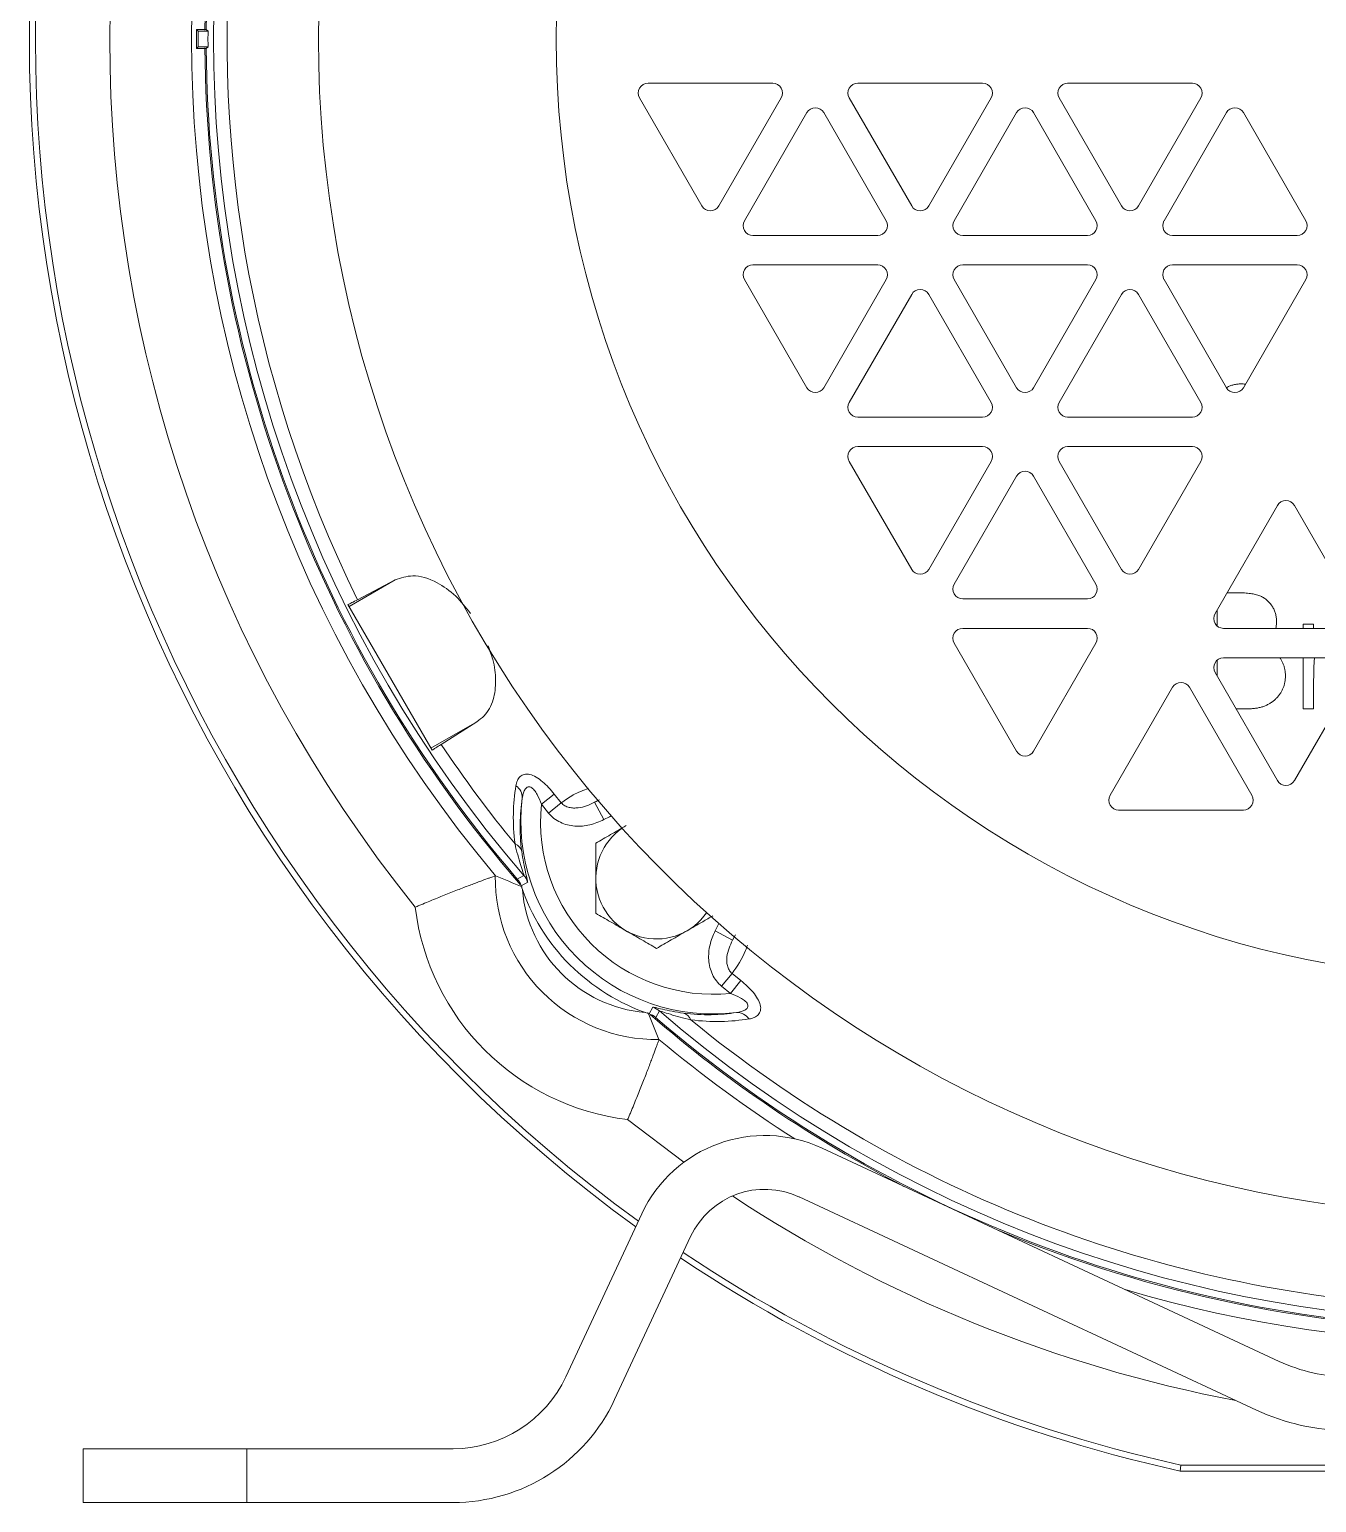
# Paper-space layout '_Left' of a CAD drawing. Header units: inches. Extents: x -4.5 to 6.8, y -4.5 to 6.2.
# Drawn here: x -4.479 to -0.547, y -4.47 to 0.029 of the extents above; entities that cross this region are included whole.
import ezdxf

# ---------------------------------------------------------------- set-up
doc = ezdxf.new("R2010")
doc.units = ezdxf.units.IN
doc.header["$MEASUREMENT"] = 0

psp = doc.layouts.new('_Left')

# ---------------------------------------------------------------- linework, layer by layer
at = {"color": 7, "linetype": 'Continuous', "lineweight": 15}
for p, q in [((-3.9691, 0.0291), (-3.9691, -0.0291)), ((-3.9635, 0.0235), (-3.9691, 0.0291)), ((-3.939, 0.0291), (-3.9691, 0.0291)), ((-3.9635, -0.0235), (-3.9635, 0.0235)), ((-3.9635, 0.0235), (-3.9334, 0.0235)), ((-3.939, 0.0291), (-3.9334, 0.0235)), ((-3.9635, -0.0235), (-3.9691, -0.0291)), ((-3.9691, -0.0291), (-3.939, -0.0291)), ((-3.9334, -0.0235), (-3.9635, -0.0235)), ((-3.9334, -0.0235), (-3.939, -0.0291)), ((-2.2084, -0.135), (-2.5894, -0.135)), ((-1.5675, -0.135), (-1.9486, -0.135)), ((-0.9266, -0.135), (-1.3077, -0.135)), ((-2.6154, -0.18), (-2.4249, -0.51)), ((-2.3729, -0.51), (-2.1824, -0.18)), ((-1.9745, -0.18), (-1.784, -0.51)), ((-1.7321, -0.51), (-1.5415, -0.18)), ((-1.3337, -0.18), (-1.1432, -0.51)), ((-1.0912, -0.51), (-0.9007, -0.18)), ((-2.1044, -0.225), (-2.295, -0.555)), ((-1.862, -0.555), (-2.0525, -0.225)), ((-1.4636, -0.225), (-1.6541, -0.555)), ((-1.2211, -0.555), (-1.4116, -0.225)), ((-0.8227, -0.225), (-1.0132, -0.555)), ((-0.5802, -0.555), (-0.7708, -0.225)), ((-2.269, -0.6), (-1.8879, -0.6)), ((-1.6281, -0.6), (-1.2471, -0.6)), ((-0.9873, -0.6), (-0.6062, -0.6)), ((-1.8879, -0.69), (-2.269, -0.69)), ((-1.2471, -0.69), (-1.6281, -0.69)), ((-0.6062, -0.69), (-0.9873, -0.69)), ((-2.295, -0.735), (-2.1044, -1.065)), ((-2.0525, -1.065), (-1.862, -0.735)), ((-1.6541, -0.735), (-1.4636, -1.065)), ((-1.4116, -1.065), (-1.2211, -0.735)), ((-1.0132, -0.735), (-0.8227, -1.065)), ((-0.7708, -1.065), (-0.5802, -0.735)), ((-1.784, -0.78), (-1.9745, -1.11)), ((-1.5415, -1.11), (-1.7321, -0.78)), ((-1.1432, -0.78), (-1.3337, -1.11)), ((-0.9007, -1.11), (-1.0912, -0.78)), ((-1.9486, -1.155), (-1.5675, -1.155)), ((-1.3077, -1.155), (-0.9266, -1.155)), ((-1.5675, -1.245), (-1.9486, -1.245)), ((-0.9266, -1.245), (-1.3077, -1.245)), ((-1.9745, -1.29), (-1.784, -1.62)), ((-1.7321, -1.62), (-1.5415, -1.29)), ((-1.3337, -1.29), (-1.1432, -1.62)), ((-1.0912, -1.62), (-0.9007, -1.29)), ((-1.4636, -1.335), (-1.6541, -1.665)), ((-1.2211, -1.665), (-1.4116, -1.335)), ((-0.6668, -1.425), (-0.8574, -1.755)), ((-0.4244, -1.755), (-0.6149, -1.425)), ((-3.3617, -1.6523), (-3.5025, -1.7336)), ((-3.4765, -1.7126), (-3.3617, -1.6523)), ((-0.8208, -1.6917), (-0.782, -1.6917)), ((-3.249, -2.1726), (-3.506, -1.7274)), ((-1.6281, -1.71), (-1.2471, -1.71)), ((-0.8511, -1.7926), (-0.8511, -1.7441)), ((-0.5879, -1.8), (-0.5879, -1.787)), ((-0.5879, -1.787), (-0.5561, -1.787)), ((-0.5561, -1.787), (-0.5561, -1.8)), ((-1.2471, -1.8), (-1.6281, -1.8)), ((-0.8314, -1.8), (-0.4503, -1.8)), ((-1.6541, -1.845), (-1.4636, -2.175)), ((-1.4116, -2.175), (-1.2211, -1.845)), ((-0.8511, -1.9459), (-0.8511, -1.8974)), ((-0.4503, -1.89), (-0.8314, -1.89)), ((-0.5879, -2.0456), (-0.5879, -1.89)), ((-0.8574, -1.935), (-0.6668, -2.265)), ((-0.6149, -2.265), (-0.4244, -1.935)), ((-0.5561, -1.9587), (-0.5561, -2.0456)), ((-0.9873, -1.98), (-1.1778, -2.31)), ((-0.7448, -2.31), (-0.9353, -1.98)), ((-0.7554, -2.0456), (-0.7935, -2.0456)), ((-0.5561, -2.0456), (-0.5879, -2.0456)), ((-3.1118, -2.0852), (-3.2525, -2.1664)), ((-3.1118, -2.0852), (-3.2214, -2.1544)), ((-2.876, -2.306), (-2.9152, -2.3373)), ((-2.9152, -2.3373), (-2.8931, -2.3645)), ((-2.8543, -2.3328), (-2.8931, -2.3645)), ((-2.876, -2.306), (-2.8543, -2.3328)), ((-2.7526, -2.331), (-2.7243, -2.3839)), ((-1.1518, -2.355), (-0.7708, -2.355)), ((-2.9886, -2.566), (-2.9686, -2.5546)), ((-2.957, -2.5752), (-2.9772, -2.5861)), ((-2.331, -2.7526), (-2.3839, -2.7243)), ((-2.3328, -2.8543), (-2.3645, -2.8931)), ((-2.306, -2.876), (-2.3373, -2.9152)), ((-2.3328, -2.8543), (-2.306, -2.876)), ((-2.3645, -2.8931), (-2.3373, -2.9152)), ((-2.5861, -2.9772), (-2.5752, -2.957)), ((-2.5546, -2.9686), (-2.566, -2.9886)), ((-2.0577, -3.3878), (-0.6617, -4.0388)), ((-0.7312, -4.1878), (-2.1272, -3.5368)), ((-2.8406, -4.0862), (-2.6084, -3.5882)), ((-2.4594, -3.6577), (-2.6916, -4.1557)), ((-4.315, -4.3056), (-3.185, -4.3056)), ((-4.315, -4.47), (-4.315, -4.3056)), ((-3.815, -4.3056), (-3.815, -4.47)), ((-0.9621, -4.3555), (-0.9641, -4.3739)), ((-0.0487, -4.3555), (-0.9621, -4.3555)), ((-0.0356, -4.3739), (-0.9641, -4.3739)), ((-3.185, -4.47), (-4.315, -4.47))]:
    psp.add_line(p, q, dxfattribs=at)
at = {"color": 8, "linetype": 'Continuous', "lineweight": 15}
for p, q in [((-2.7526, -2.331), (-2.7425, -2.3258)), ((-2.3839, -2.7243), (-2.3731, -2.7016)), ((-2.331, -2.7526), (-2.3224, -2.7363)), ((-2.3258, -2.7425), (-2.331, -2.7526)), ((-2.4803, -3.4309), (-2.6516, -3.3003))]:
    psp.add_line(p, q, dxfattribs=at)
at = {"color": 8, "linetype": 'Continuous', "lineweight": 15, "flags": 128}
psp.add_lwpolyline([(-2.7016, -2.3731), (-2.707, -2.3755), (-2.7243, -2.3839)], dxfattribs=at)
at = {"color": 7, "linetype": 'Continuous', "lineweight": 15}
psp.add_circle((0, 0), 2.87, dxfattribs=at)
for centre, radius, start, end in [((0, 0), 4.4789, 92.4313, 234.0919), ((0, 0), 4.4605, 92.4413, 234.0464), ((0, 0), 3.5959, 108.2053, 71.7947), ((0, 0), 4.2336, 141.2208, 218.7792), ((0, 0), 3.9431, 139.0908, 179.6123), ((0, 0), 3.9391, 139.3503, 179.577), ((0, 0), 3.9836, 140.0874, 219.9126), ((0, 0), 3.9165, 139.286, 220.714), ((0, 0), 3.8754, 140.6241, 206.2262), ((0, 0), 3.9335, 179.6584, 180.3416), ((0, 0), 3.9431, 180.3877, 220.9048), ((0, 0), 3.9391, 180.423, 220.6497), ((-2.5894, -0.165), 0.03, 90, 210), ((-2.2084, -0.165), 0.03, 330, 90), ((-1.9486, -0.165), 0.03, 90, 210), ((-1.5675, -0.165), 0.03, 330, 90), ((-1.3077, -0.165), 0.03, 90, 210), ((-0.9266, -0.165), 0.03, 330, 90), ((-2.0785, -0.24), 0.03, 30, 150), ((-1.4376, -0.24), 0.03, 30, 150), ((-0.7967, -0.24), 0.03, 30, 150), ((-2.3989, -0.495), 0.03, 210, 330), ((-1.758, -0.495), 0.03, 210, 330), ((-1.1172, -0.495), 0.03, 210, 330), ((-2.269, -0.57), 0.03, 150, 270), ((-1.8879, -0.57), 0.03, 270, 30), ((-1.6281, -0.57), 0.03, 150, 270), ((-1.2471, -0.57), 0.03, 270, 30), ((-0.9873, -0.57), 0.03, 150, 270), ((-0.6062, -0.57), 0.03, 270, 30), ((-2.269, -0.72), 0.03, 90, 210), ((-1.8879, -0.72), 0.03, 330, 90), ((-1.6281, -0.72), 0.03, 90, 210), ((-1.2471, -0.72), 0.03, 330, 90), ((-0.9873, -0.72), 0.03, 90, 210), ((-0.6062, -0.72), 0.03, 330, 90), ((-1.758, -0.795), 0.03, 30, 150), ((-1.1172, -0.795), 0.03, 30, 150), ((-2.0785, -1.05), 0.03, 210, 330), ((-1.4376, -1.05), 0.03, 210, 330), ((-0.7967, -1.05), 0.03, 210, 330), ((-1.9486, -1.125), 0.03, 150, 270), ((-1.5675, -1.125), 0.03, 270, 30), ((-1.3077, -1.125), 0.03, 150, 270), ((-0.9266, -1.125), 0.03, 270, 30), ((-1.9486, -1.275), 0.03, 90, 210), ((-1.5675, -1.275), 0.03, 330, 90), ((-1.3077, -1.275), 0.03, 90, 210), ((-0.9266, -1.275), 0.03, 330, 90), ((-1.4376, -1.35), 0.03, 30, 150), ((-0.6409, -1.44), 0.03, 30, 150), ((-1.758, -1.605), 0.03, 210, 330), ((-1.1172, -1.605), 0.03, 210, 330), ((-1.6281, -1.68), 0.03, 150, 270), ((-1.2471, -1.68), 0.03, 270, 30), ((-0.8314, -1.77), 0.03, 150, 270), ((-1.6281, -1.83), 0.03, 90, 210), ((-1.2471, -1.83), 0.03, 330, 90), ((-0.8314, -1.92), 0.03, 90, 210), ((-0.9613, -1.995), 0.03, 30, 150), ((0, 0), 3.8754, 213.7738, 219.3759), ((-1.4376, -2.16), 0.03, 210, 330), ((-3.0163, -2.3171), 0.0429, 357.9045, 57.2386), ((-0.6409, -2.25), 0.03, 210, 330), ((-2.39, -2.39), 0.5878, 173.0297, 276.9703), ((-2.39, -2.39), 0.5278, 174.2694, 275.7306), ((-1.1518, -2.325), 0.03, 150, 270), ((-0.7708, -2.325), 0.03, 270, 30), ((-2.5633, -2.5633), 0.1855, 124.5236, 325.4764), ((-3.0072, -2.4897), 0.0332, 14.8984, 69.6395), ((-2.5633, -2.5633), 0.4927, 179.1516, 270.8484), ((-3.0141, -2.5938), 0.06, 18.0903, 40.7061), ((-2.39, -2.39), 0.6191, 198.4668, 251.5332), ((-2.5633, -2.5633), 0.4113, 184.8669, 265.1331), ((-2.5633, -2.5633), 0.7423, 186.8316, 263.1684), ((-2.5938, -3.0141), 0.06, 49.2939, 71.9097), ((0, 0), 3.9165, 229.286, 310.714), ((0, 0), 3.9431, 229.0908, 242.7125), ((0, 0), 3.9391, 229.3503, 269.577), ((-2.4897, -3.0072), 0.0332, 20.3605, 75.1016), ((0, 0), 3.8754, 230.6241, 266.2262), ((-2.3171, -3.0163), 0.0429, 32.7614, 92.0955), ((-2.2328, -3.7634), 0.4144, 65, 155), ((-2.2328, -3.7634), 0.25, 65, 155), ((0, 0), 3.9431, 247.2875, 269.6123), ((0, 0), 4.4789, 236.2265, 257.5692), ((0, 0), 4.4605, 236.19, 257.5435), ((-0.4504, -3.5856), 0.5, 245, 270), ((-3.185, -3.9256), 0.38, 270, 335), ((-3.185, -3.9256), 0.5444, 270, 335), ((-0.4504, -3.5856), 0.6644, 245, 270)]:
    psp.add_arc(centre, radius, start, end, dxfattribs=at)
at = {"color": 8, "linetype": 'Continuous', "lineweight": 15}
for radius, start, end in [(3.9836, 230.0874, 237.4848), (4.2336, 236.583, 259.1889), (3.9836, 253.4886, 286.5114)]:
    psp.add_arc((0, 0), radius, start, end, dxfattribs=at)
at = {"color": 7, "linetype": 'Continuous', "lineweight": 15}
for points, knots in [([(-0.8228, -1.0648), (-0.8225, -1.0646), (-0.8188, -1.0626), (-0.8115, -1.0594), (-0.8006, -1.0558), (-0.7892, -1.0538), (-0.7814, -1.0535), (-0.7775, -1.0534)], [0.6473142, 0.6473142, 0.6473142, 0.6473142, 0.6555233, 0.7410195, 0.8265468, 0.9119889, 1, 1, 1, 1]), ([(-0.7775, -1.0534), (-0.7733, -1.0535), (-0.769, -1.0537), (-0.7647, -1.0542), (-0.7645, -1.0542)], [0, 0, 0, 0, 0.1072328, 0.1112267, 0.1112267, 0.1112267, 0.1112267]), ([(-3.3617, -1.6523), (-3.3446, -1.6462), (-3.3069, -1.6329), (-3.241, -1.6525), (-3.178, -1.6959), (-3.1461, -1.7362), (-3.1313, -1.7549)], [0, 0, 0, 0, 0.263723, 0.57875, 0.804533, 1, 1, 1, 1]), ([(-0.782, -1.6917), (-0.7786, -1.6917), (-0.7721, -1.6918), (-0.7626, -1.6923), (-0.7536, -1.693), (-0.7453, -1.6942), (-0.7376, -1.6956), (-0.7305, -1.6973), (-0.7239, -1.6993), (-0.7161, -1.7025), (-0.7072, -1.7073), (-0.6976, -1.7144), (-0.6894, -1.723), (-0.6823, -1.7328), (-0.6766, -1.7435), (-0.6726, -1.755), (-0.67, -1.767), (-0.6697, -1.7752), (-0.6696, -1.7794)], [0, 0, 0, 0, 0.062594, 0.121323, 0.17668, 0.228365, 0.276868, 0.321879, 0.364099, 0.403356, 0.477968, 0.550535, 0.623584, 0.698175, 0.773354, 0.847281, 0.922818, 1, 1, 1, 1]), ([(-3.506, -1.7274), (-3.5029, -1.726), (-3.4988, -1.7241), (-3.4889, -1.7191), (-3.4831, -1.7161), (-3.4765, -1.7126)], [0, 0, 0, 0, 0.5, 0.5, 1, 1, 1, 1]), ([(-0.6696, -1.7794), (-0.6697, -1.7833), (-0.6699, -1.7902), (-0.671, -1.7971), (-0.6717, -1.8)], [0, 0, 0, 0, 0.1305691, 0.23098, 0.23098, 0.23098, 0.23098]), ([(-3.0779, -1.8539), (-3.0727, -1.8676), (-3.0587, -1.9042), (-3.0525, -1.962), (-3.0602, -2.0225), (-3.0827, -2.0634), (-3.1043, -2.0796), (-3.1118, -2.0852)], [0, 0, 0, 0, 0.128868, 0.343797, 0.581695, 0.854087, 1, 1, 1, 1]), ([(-0.6594, -1.89), (-0.6593, -1.8901), (-0.6574, -1.8927), (-0.654, -1.8982), (-0.6498, -1.9067), (-0.6465, -1.9158), (-0.6441, -1.9252), (-0.6426, -1.9351), (-0.6424, -1.9418), (-0.6423, -1.9452)], [0.518402, 0.518402, 0.518402, 0.518402, 0.5213969, 0.5982911, 0.6761425, 0.7555287, 0.8348872, 0.916646, 1, 1, 1, 1]), ([(-0.5537, -1.89), (-0.5538, -1.8909), (-0.5542, -1.8953), (-0.5548, -1.9036), (-0.5554, -1.9154), (-0.5558, -1.9286), (-0.5561, -1.9432), (-0.5561, -1.9534), (-0.5561, -1.9587)], [0.228054, 0.228054, 0.228054, 0.228054, 0.2586004, 0.3758909, 0.5081662, 0.6562378, 0.8201768, 1, 1, 1, 1]), ([(-0.6423, -1.9452), (-0.6424, -1.9486), (-0.6426, -1.9554), (-0.6441, -1.9654), (-0.6465, -1.975), (-0.6498, -1.9841), (-0.6542, -1.9929), (-0.6595, -2.0013), (-0.6659, -2.0092), (-0.6729, -2.0167), (-0.681, -2.0234), (-0.6896, -2.0294), (-0.699, -2.0344), (-0.709, -2.0386), (-0.7196, -2.0417), (-0.731, -2.044), (-0.7429, -2.0455), (-0.7511, -2.0456), (-0.7554, -2.0456)], [0, 0, 0, 0, 0.06116, 0.120335, 0.17818, 0.235235, 0.292683, 0.351186, 0.410457, 0.47172, 0.533761, 0.595739, 0.657888, 0.721295, 0.786823, 0.854686, 0.925478, 1, 1, 1, 1]), ([(-2.9931, -2.281), (-2.9922, -2.2752), (-2.9907, -2.2698), (-2.9864, -2.2603), (-2.9836, -2.256), (-2.9766, -2.2495), (-2.9722, -2.2472), (-2.9647, -2.2455), (-2.9621, -2.2452), (-2.9564, -2.2454), (-2.9534, -2.2458), (-2.9443, -2.2479), (-2.9377, -2.2507), (-2.9246, -2.2583), (-2.918, -2.2631), (-2.8989, -2.2792), (-2.887, -2.2923), (-2.876, -2.306)], [0, 0, 0, 0, 0.125, 0.125, 0.25, 0.25, 0.375, 0.375, 0.4375, 0.4375, 0.5, 0.5, 0.625, 0.625, 0.75, 0.75, 1, 1, 1, 1]), ([(-2.9957, -2.4586), (-2.9998, -2.4266), (-3.0013, -2.396), (-3.0001, -2.3369), (-2.9974, -2.3085), (-2.9931, -2.281)], [0, 0, 0, 0, 0.5, 0.5, 1, 1, 1, 1]), ([(-2.9152, -2.3373), (-2.919, -2.3271), (-2.9231, -2.3169), (-2.9308, -2.3028), (-2.9337, -2.2982), (-2.9385, -2.2923), (-2.9402, -2.2905), (-2.9438, -2.2874), (-2.9457, -2.2861), (-2.9495, -2.2844), (-2.9514, -2.284), (-2.9551, -2.2841), (-2.9568, -2.2846), (-2.9599, -2.2863), (-2.9614, -2.2875), (-2.9639, -2.2903), (-2.965, -2.2919), (-2.968, -2.2971), (-2.9695, -2.3011), (-2.9719, -2.3096), (-2.9728, -2.314), (-2.9734, -2.3187)], [0, 0, 0, 0, 0.25, 0.25, 0.375, 0.375, 0.4375, 0.4375, 0.5, 0.5, 0.5625, 0.5625, 0.625, 0.625, 0.6875, 0.6875, 0.75, 0.75, 0.875, 0.875, 1, 1, 1, 1]), ([(-2.9734, -2.3187), (-2.9773, -2.3437), (-2.9796, -2.3696), (-2.9805, -2.4236), (-2.9791, -2.4517), (-2.9752, -2.4812)], [0, 0, 0, 0, 0.5, 0.5, 1, 1, 1, 1]), ([(-2.8543, -2.3328), (-2.8512, -2.3365), (-2.8476, -2.3395), (-2.8393, -2.3442), (-2.8349, -2.3459), (-2.8259, -2.3481), (-2.8213, -2.3486), (-2.8122, -2.3489), (-2.8077, -2.3487), (-2.7942, -2.3471), (-2.7855, -2.3449), (-2.7686, -2.339), (-2.7605, -2.3353), (-2.7526, -2.331)], [0, 0, 0, 0, 0.125, 0.125, 0.25, 0.25, 0.375, 0.375, 0.5, 0.5, 0.75, 0.75, 1, 1, 1, 1]), ([(-2.7243, -2.3839), (-2.7379, -2.3911), (-2.7524, -2.3967), (-2.7822, -2.4036), (-2.7977, -2.4051), (-2.8281, -2.4028), (-2.8433, -2.3991), (-2.8641, -2.3892), (-2.8707, -2.3852), (-2.8827, -2.3758), (-2.8882, -2.3705), (-2.8931, -2.3645)], [0, 0, 0, 0, 0.25, 0.25, 0.5, 0.5, 0.75, 0.75, 0.875, 0.875, 1, 1, 1, 1]), ([(-2.656, -2.4026), (-2.6721, -2.4119), (-2.688, -2.4211), (-2.7193, -2.4391), (-2.7342, -2.4478), (-2.7488, -2.4562)], [0, 0, 0, 0, 0.5, 0.5, 1, 1, 1, 1]), ([(-2.9686, -2.5546), (-2.9684, -2.5546), (-2.9686, -2.5536), (-2.9696, -2.5501), (-2.9704, -2.5475), (-2.9734, -2.5383), (-2.976, -2.5303), (-2.9817, -2.5122), (-2.9847, -2.5021), (-2.9904, -2.4811), (-2.9931, -2.4701), (-2.9957, -2.4586)], [0, 0, 0, 0, 0.125, 0.125, 0.25, 0.25, 0.5, 0.5, 0.75, 0.75, 1, 1, 1, 1]), ([(-2.7488, -2.4562), (-2.7488, -2.4728), (-2.7488, -2.4902), (-2.7488, -2.517), (-2.7488, -2.5261), (-2.7488, -2.5445), (-2.7488, -2.5539), (-2.7488, -2.5633)], [0, 0, 0, 0, 0.5, 0.5, 0.75, 0.75, 1, 1, 1, 1]), ([(-2.9752, -2.4812), (-2.9736, -2.4932), (-2.9717, -2.5047), (-2.9677, -2.5261), (-2.9656, -2.5361), (-2.9616, -2.5536), (-2.9598, -2.561), (-2.9572, -2.5718), (-2.9566, -2.5749), (-2.957, -2.5752)], [0, 0, 0, 0, 0.25, 0.25, 0.5, 0.5, 0.75, 0.75, 1, 1, 1, 1]), ([(-3.0559, -2.556), (-3.0568, -2.5563), (-3.0592, -2.5571), (-3.0651, -2.5592), (-3.0674, -2.5601), (-3.0729, -2.562), (-3.076, -2.5632), (-3.0862, -2.5669), (-3.0943, -2.5698), (-3.1083, -2.575), (-3.1133, -2.5769), (-3.1237, -2.5808), (-3.1291, -2.5829), (-3.1461, -2.5893), (-3.1583, -2.594), (-3.1844, -2.6042), (-3.198, -2.6096), (-3.226, -2.6209), (-3.2406, -2.6268), (-3.2628, -2.6359), (-3.2703, -2.639), (-3.2815, -2.6437), (-3.2853, -2.6453), (-3.2928, -2.6484), (-3.2966, -2.65), (-3.3003, -2.6516)], [0, 0, 0, 0, 0.125, 0.125, 0.1875, 0.1875, 0.25, 0.25, 0.375, 0.375, 0.4375, 0.4375, 0.5, 0.5, 0.625, 0.625, 0.75, 0.75, 0.875, 0.875, 0.9375, 0.9375, 0.96875, 0.96875, 1, 1, 1, 1]), ([(-2.7488, -2.5633), (-2.7488, -2.5821), (-2.7488, -2.6004), (-2.7488, -2.6274), (-2.7488, -2.6363), (-2.7488, -2.6536), (-2.7488, -2.6621), (-2.7488, -2.6704)], [0, 0, 0, 0, 0.5, 0.5, 0.75, 0.75, 1, 1, 1, 1]), ([(-2.7488, -2.6704), (-2.7342, -2.6788), (-2.7193, -2.6873), (-2.6962, -2.7007), (-2.6884, -2.7052), (-2.6724, -2.7145), (-2.6641, -2.7192), (-2.656, -2.7239)], [0, 0, 0, 0, 0.5, 0.5, 0.75, 0.75, 1, 1, 1, 1]), ([(-2.4705, -2.7239), (-2.4542, -2.7145), (-2.4265, -2.6985), (-2.4013, -2.6839), (-2.391, -2.678)], [0, 0, 0, 0, 0.590759, 1, 1, 1, 1]), ([(-2.656, -2.7239), (-2.6399, -2.7332), (-2.624, -2.7424), (-2.5927, -2.7604), (-2.5778, -2.7691), (-2.5633, -2.7775)], [0, 0, 0, 0, 0.5, 0.5, 1, 1, 1, 1]), ([(-2.5633, -2.7775), (-2.5487, -2.7691), (-2.5338, -2.7605), (-2.5107, -2.7471), (-2.5029, -2.7426), (-2.4869, -2.7334), (-2.4786, -2.7286), (-2.4705, -2.7239)], [0, 0, 0, 0, 0.5, 0.5, 0.75, 0.75, 1, 1, 1, 1]), ([(-2.3645, -2.8931), (-2.3705, -2.8882), (-2.3759, -2.8827), (-2.3852, -2.8706), (-2.3893, -2.864), (-2.3959, -2.8501), (-2.3984, -2.8429), (-2.4022, -2.828), (-2.4034, -2.8203), (-2.4045, -2.8051), (-2.4044, -2.7974), (-2.4031, -2.7821), (-2.4018, -2.7745), (-2.3966, -2.7522), (-2.3912, -2.738), (-2.3839, -2.7243)], [0, 0, 0, 0, 0.125, 0.125, 0.25, 0.25, 0.375, 0.375, 0.5, 0.5, 0.625, 0.625, 0.75, 0.75, 1, 1, 1, 1]), ([(-2.331, -2.7526), (-2.3353, -2.7605), (-2.3389, -2.7685), (-2.3448, -2.7853), (-2.3471, -2.7941), (-2.3492, -2.812), (-2.3492, -2.8213), (-2.3459, -2.8347), (-2.3443, -2.8392), (-2.3396, -2.8474), (-2.3365, -2.8512), (-2.3328, -2.8543)], [0, 0, 0, 0, 0.25, 0.25, 0.5, 0.5, 0.75, 0.75, 0.875, 0.875, 1, 1, 1, 1]), ([(-2.306, -2.876), (-2.2991, -2.8815), (-2.2925, -2.8872), (-2.2799, -2.899), (-2.2739, -2.9052), (-2.2631, -2.918), (-2.2584, -2.9245), (-2.2507, -2.9377), (-2.248, -2.9441), (-2.2458, -2.9533), (-2.2454, -2.9563), (-2.2452, -2.9619), (-2.2455, -2.9646), (-2.2466, -2.9696), (-2.2474, -2.972), (-2.2497, -2.9763), (-2.2511, -2.9782), (-2.256, -2.9836), (-2.2602, -2.9864), (-2.2697, -2.9907), (-2.2752, -2.9922), (-2.281, -2.9931)], [0, 0, 0, 0, 0.125, 0.125, 0.25, 0.25, 0.375, 0.375, 0.5, 0.5, 0.5625, 0.5625, 0.625, 0.625, 0.6875, 0.6875, 0.75, 0.75, 0.875, 0.875, 1, 1, 1, 1]), ([(-2.3187, -2.9734), (-2.314, -2.9728), (-2.3095, -2.9719), (-2.3011, -2.9695), (-2.2971, -2.968), (-2.2901, -2.964), (-2.2872, -2.9615), (-2.2846, -2.9568), (-2.2841, -2.9551), (-2.284, -2.9514), (-2.2844, -2.9495), (-2.2869, -2.9438), (-2.2904, -2.94), (-2.2983, -2.9336), (-2.3028, -2.9308), (-2.317, -2.9231), (-2.3271, -2.919), (-2.3373, -2.9152)], [0, 0, 0, 0, 0.125, 0.125, 0.25, 0.25, 0.375, 0.375, 0.4375, 0.4375, 0.5, 0.5, 0.625, 0.625, 0.75, 0.75, 1, 1, 1, 1]), ([(-2.5752, -2.957), (-2.5749, -2.9566), (-2.5719, -2.9572), (-2.5611, -2.9598), (-2.5536, -2.9616), (-2.5361, -2.9656), (-2.5261, -2.9677), (-2.5047, -2.9717), (-2.4932, -2.9736), (-2.4812, -2.9752)], [0, 0, 0, 0, 0.25, 0.25, 0.5, 0.5, 0.75, 0.75, 1, 1, 1, 1]), ([(-2.4586, -2.9957), (-2.4701, -2.9931), (-2.4811, -2.9904), (-2.5021, -2.9847), (-2.5121, -2.9817), (-2.5303, -2.9761), (-2.5383, -2.9734), (-2.5475, -2.9704), (-2.55, -2.9696), (-2.5536, -2.9686), (-2.5546, -2.9684), (-2.5546, -2.9686)], [0, 0, 0, 0, 0.25, 0.25, 0.5, 0.5, 0.75, 0.75, 0.875, 0.875, 1, 1, 1, 1]), ([(-2.4812, -2.9752), (-2.4517, -2.9791), (-2.4236, -2.9805), (-2.3696, -2.9796), (-2.3437, -2.9773), (-2.3187, -2.9734)], [0, 0, 0, 0, 0.5, 0.5, 1, 1, 1, 1]), ([(-2.281, -2.9931), (-2.3085, -2.9974), (-2.3369, -3.0001), (-2.396, -3.0013), (-2.4266, -2.9998), (-2.4586, -2.9957)], [0, 0, 0, 0, 0.5, 0.5, 1, 1, 1, 1]), ([(-2.556, -3.0559), (-2.5563, -3.0568), (-2.5571, -3.0592), (-2.5592, -3.0651), (-2.5601, -3.0674), (-2.562, -3.0729), (-2.5632, -3.076), (-2.5669, -3.0862), (-2.5698, -3.0943), (-2.575, -3.1083), (-2.5769, -3.1133), (-2.5808, -3.1237), (-2.5829, -3.1291), (-2.5893, -3.1461), (-2.594, -3.1583), (-2.6042, -3.1844), (-2.6096, -3.198), (-2.6209, -3.226), (-2.6268, -3.2406), (-2.6359, -3.2628), (-2.639, -3.2703), (-2.6437, -3.2815), (-2.6453, -3.2853), (-2.6484, -3.2928), (-2.65, -3.2966), (-2.6516, -3.3003)], [0, 0, 0, 0, 0.125, 0.125, 0.1875, 0.1875, 0.25, 0.25, 0.375, 0.375, 0.4375, 0.4375, 0.5, 0.5, 0.625, 0.625, 0.75, 0.75, 0.875, 0.875, 0.9375, 0.9375, 0.96875, 0.96875, 1, 1, 1, 1])]:
    psp.add_open_spline(points, degree=3, knots=knots, dxfattribs=at)
for points in [[(-3.2214, -2.1544), (-3.2342, -2.1625), (-3.2434, -2.1685), (-3.249, -2.1726)], [(-3.0555, -2.556), (-3.0557, -2.5559), (-3.0558, -2.5559), (-3.0559, -2.556)], [(-2.9737, -2.5895), (-3.0015, -2.5781), (-3.0287, -2.567), (-3.0555, -2.556)], [(-2.9772, -2.5861), (-2.9797, -2.5787), (-2.9835, -2.572), (-2.9886, -2.566)], [(-2.556, -3.0555), (-2.567, -3.0287), (-2.5781, -3.0015), (-2.5895, -2.9737)], [(-2.566, -2.9886), (-2.572, -2.9835), (-2.5787, -2.9797), (-2.5861, -2.9772)], [(-2.556, -3.0559), (-2.5559, -3.0558), (-2.5559, -3.0557), (-2.556, -3.0555)]]:
    psp.add_open_spline(points, degree=3, dxfattribs=at)
at = {"color": 8, "linetype": 'Continuous', "lineweight": 15}
for points, knots in [([(-2.8543, -2.3328), (-2.8425, -2.3243), (-2.8172, -2.3061), (-2.7869, -2.2947), (-2.7708, -2.2886)], [0, 0, 0, 0, 0.466369, 1, 1, 1, 1]), ([(-2.7381, -2.3243), (-2.7426, -2.326), (-2.7476, -2.328), (-2.7521, -2.3307), (-2.7526, -2.331)], [0, 0, 0, 0, 0.885288, 1, 1, 1, 1]), ([(-2.286, -2.7673), (-2.2877, -2.7728), (-2.298, -2.8055), (-2.317, -2.8322), (-2.3328, -2.8543)], [0, 0, 0, 0, 0.16731, 1, 1, 1, 1])]:
    psp.add_open_spline(points, degree=3, knots=knots, dxfattribs=at)

doc.saveas('drawing.dxf')
